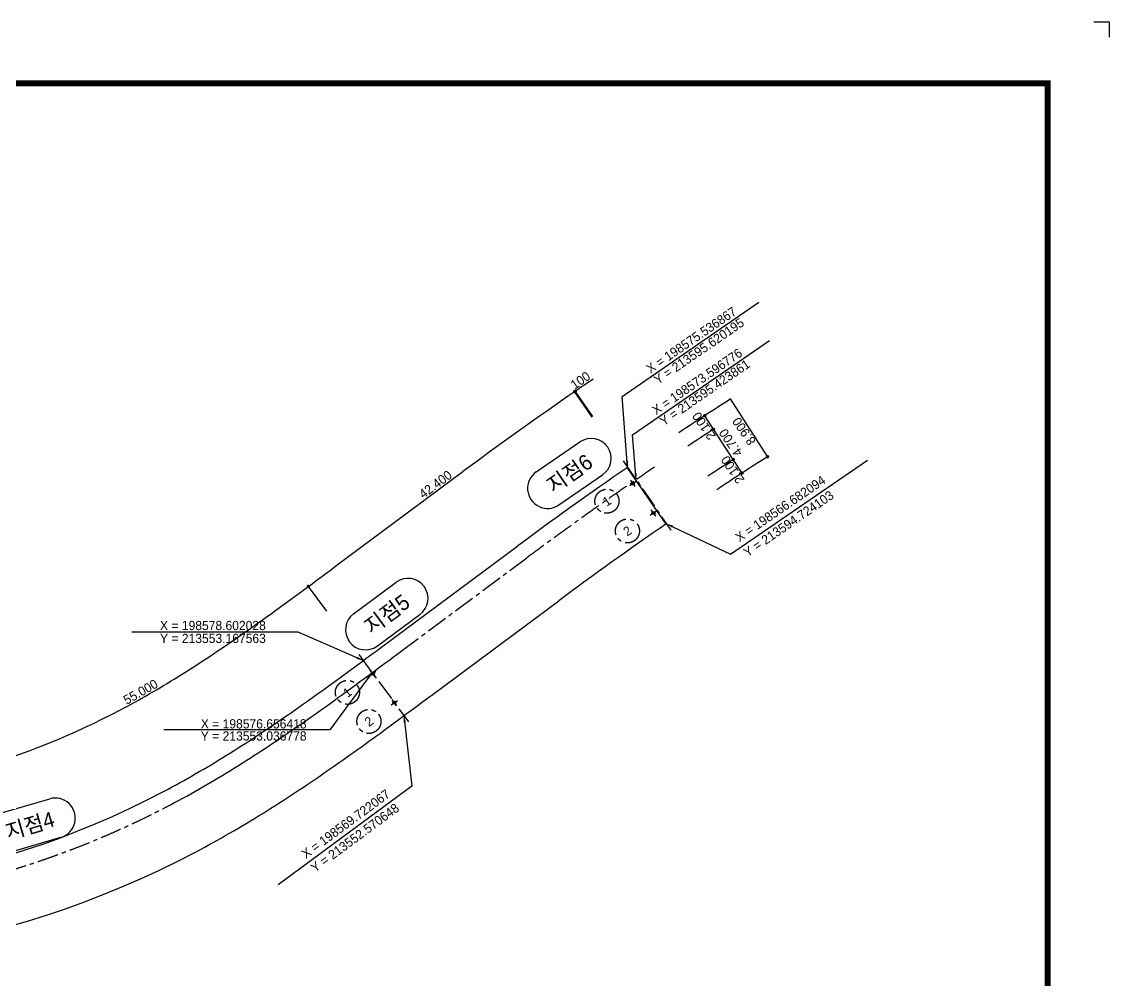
# Model space of a CAD drawing. Header units: feet. Extents: x 0 to 336400, y 0 to 237600.
# Drawn here: x 195084 to 336400, y 112980 to 237600 of the extents above; entities that cross this region are included whole.
import ezdxf
from ezdxf.enums import TextEntityAlignment as Align

# ---------------------------------------------------------------- set-up
doc = ezdxf.new("R2010")
doc.units = ezdxf.units.FT
doc.header["$LTSCALE"] = 2200
doc.header["$MEASUREMENT"] = 0
doc.linetypes.add('A-CENTR01', pattern=[2, 1.25, -0.25, 0.25, -0.25])
for name, color, linetype in [('CS-CNTL', 1, 'A-CENTR01'), ('CS-CONC-LEAN', 3, 'CONTINUOUS'), ('CS-CONC-MAJR', 4, 'CONTINUOUS'), ('CS-CONC-REFR', 4, 'A-CENTR01'), ('CS-DIML', 1, 'CONTINUOUS'), ('CS-DIMT', 3, 'CONTINUOUS'), ('CX-BORD-LIN1', 4, 'CONTINUOUS'), ('CX-BORD-LIN2', 3, 'CONTINUOUS'), ('CX-BORD-TEX2', 7, 'CONTINUOUS'), ('CX-BORD-TEX3', 6, 'CONTINUOUS'), ('CX-MISC', 2, 'CONTINUOUS'), ('CZ-TEX2', 3, 'CONTINUOUS')]:
    doc.layers.add(name, color=color, linetype=linetype)
doc.styles.add('A_STANDARD', font='')
doc.styles.add('TB_TEXT', font='')
doc.styles.add('TB_WBTXT', font='')
doc.styles.add('TB_WMTXT', font='')
doc.styles.get('A_STANDARD').set_extended_font_data('Dotum')
doc.styles.get('TB_TEXT').set_extended_font_data('DotumChe')
doc.styles.get('TB_WBTXT').set_extended_font_data('Dotum')
doc.styles.get('TB_WMTXT').set_extended_font_data('DotumChe')

# ---------------------------------------------------------------- blocks, each defined once
blk = doc.blocks.new('CXBLKA1-KHCA')
at = {"layer": 'CX-BORD-LIN1', "const_width": 2}
blk.add_lwpolyline([(796, 0), (0, 0), (0, 554), (796, 554)], close=True, dxfattribs=at)
at = {"layer": 'CX-MISC'}
blk.add_line((811, 574), (816, 574), dxfattribs=at)
blk.add_lwpolyline([(811, 574), (816, 574), (816, 569)], dxfattribs=at)
at = {"layer": 'CX-BORD-LIN1', "style": 'TB_TEXT'}
for tag, height, p in [('TR_RNUM5', 3, (285.11, 32.64)), ('TR_RDAT5', 3.5, (317.5, 33)), ('TR_DGN5', 3.5, (451.12, 33)), ('TR_CHK5', 3.5, (491.12, 33)), ('TR_APP5', 3.5, (531.12, 33)), ('TR_RDAT4', 3.5, (317.5, 27)), ('TR_DGN4', 3.5, (451.12, 27)), ('TR_CHK4', 3.5, (491.12, 27)), ('TR_APP4', 3.5, (531.12, 27)), ('TR_RNUM4', 3, (285.11, 26.64)), ('TR_RNUM3', 3, (285.11, 20.64)), ('TR_RDAT3', 3.5, (317.5, 21)), ('TR_DGN3', 3.5, (451.12, 21)), ('TR_CHK3', 3.5, (491.12, 21)), ('TR_APP3', 3.5, (531.12, 21)), ('TR_RNUM2', 3, (285.11, 14.64)), ('TR_RDAT2', 3.5, (317.5, 15)), ('TR_DGN2', 3.5, (451.12, 15)), ('TR_CHK2', 3.5, (491.12, 15)), ('TR_APP2', 3.5, (531.12, 15)), ('TR_RDAT1', 3.5, (317.5, 9)), ('TR_DGN1', 3.5, (451.12, 9)), ('TR_CHK1', 3.5, (491.12, 9)), ('TR_APP1', 3.5, (531.12, 9)), ('TR_RNUM1', 3, (285.11, 8.64))]:
    blk.add_attdef(tag, text='', height=height, dxfattribs=at).set_placement(p, align=Align.MIDDLE_CENTER)
for tag, p in [('TR_RCON5', (342.3, 33)), ('TR_RCON4', (342.3, 27)), ('TR_RCON3', (342.3, 21)), ('TR_RCON2', (342.3, 15)), ('TR_RCON1', (342.3, 9))]:
    blk.add_attdef(tag, text='', height=3.5, dxfattribs=at).set_placement(p, align=Align.MIDDLE_LEFT)
at = {"layer": 'CX-BORD-LIN2', "style": 'TB_TEXT'}
blk.add_attdef('TD_VERSION', text='', height=3, rotation=90, dxfattribs=at).set_placement((800.5, 48.01), align=Align.MIDDLE_CENTER)
at = {"layer": 'CX-BORD-TEX2', "style": 'TB_WMTXT'}
for tag, height, p in [('TB_CNAME', 5, (15.34, 531.83)), ('TB_CSCOP', 4, (16.63, 523.83))]:
    blk.add_attdef(tag, text='', height=height, dxfattribs=at).set_placement(p, align=Align.BOTTOM_LEFT)
at = {"layer": 'CX-BORD-TEX2', "style": 'TB_WBTXT'}
for tag, height, p in [('TB_MTITIL', 10, (398, 533.33)), ('TB_STITL', 7, (398, 518.33))]:
    blk.add_attdef(tag, text='', height=height, dxfattribs=at).set_placement(p, align=Align.MIDDLE_CENTER)
at = {"layer": 'CX-BORD-TEX3', "style": 'TB_TEXT'}
for tag, height, p in [('TD_LNDST', 4.5, (215, 31.5)), ('TD_DSECT', 4.5, (605.5, 31.5)), ('TD_DDIST', 4.5, (654.5, 31.5)), ('TD_DNAME_TOP', 4.5, (755, 27.96)), ('TD_CSECT', 4.5, (605.5, 22.5)), ('TD_CDIST', 4.5, (654.5, 22.5)), ('TD_DNAME_MAIN', 4.5, (755, 21.47)), ('TD_CCOMP', 4.5, (215, 13.59)), ('TD_HSCAL', 4.5, (620.88, 13.75)), ('TD_VSCAL', 4.5, (656.86, 13.75)), ('TD_DNAME_BOT', 3, (755, 15.25)), ('TD_FIELD', 4.5, (180, 5.13)), ('TD_CSTEP', 4.5, (250.74, 5.13)), ('TD_DWGCODE', 4.5, (637, 4.79)), ('TD_DWGNO', 4.5, (755, 5))]:
    blk.add_attdef(tag, text='', height=height, dxfattribs=at).set_placement(p, align=Align.MIDDLE_CENTER)
for tag, height, width, p in [('TD_DCOMP', 4.5, 0.95, (215, 22.59)), ('TD_CNAME', 5, 0.78, (65, 7.6))]:
    blk.add_attdef(tag, text='', height=height, dxfattribs=dict(at, width=width)).set_placement(p, align=Align.MIDDLE_CENTER)
blk = doc.blocks.new('CZDIMD1-2')
at = {"layer": 'CS-DIML', "const_width": 0.5}
blk.add_lwpolyline([(0.25, 0, 1), (-0.25, 0, 1)], format="xyb", close=True, dxfattribs=at)

msp = doc.modelspace()

# ---------------------------------------------------------------- linework, layer by layer
at = {"layer": 'CS-CNTL'}
for p, q in [((273249, 180491), (279428, 171512)), ((244400, 155775), (260727, 167909)), ((238867, 155344), (245346, 146579)), ((214410, 135795), (214410, 135795))]:
    msp.add_line(p, q, dxfattribs=at)
msp.add_lwpolyline([(214410, 135795), (214940, 136076), (215469, 136360), (215996, 136646), (216522, 136935), (217046, 137226), (217569, 137520), (218091, 137816), (218611, 138115), (219131, 138416), (219648, 138719), (220165, 139025), (220680, 139332), (221194, 139642), (221706, 139954), (222218, 140267), (222728, 140583), (223237, 140901), (223745, 141220), (224252, 141542), (224757, 141865), (225262, 142190), (225765, 142516), (226267, 142844), (226769, 143174), (227269, 143505), (227768, 143838), (228266, 144172), (228764, 144508), (229260, 144845), (229756, 145183), (230250, 145523), (230744, 145864), (231237, 146206), (231729, 146549), (232221, 146893), (232711, 147239), (233201, 147585), (233690, 147932), (234179, 148280), (234667, 148629), (235155, 148979), (235641, 149330), (236128, 149681), (236613, 150034), (237099, 150386), (237584, 150740), (238068, 151094), (238552, 151449), (239036, 151804), (239519, 152159), (240002, 152515), (240485, 152872), (240967, 153228), (241449, 153585), (241931, 153942), (242413, 154300), (242895, 154657), (243377, 155015), (243858, 155373), (244340, 155731), (244400, 155775)], dxfattribs=at)
for centre, radius, start, end in [((547028, -217360), 480000, 124.18738, 126.61674), ((159872, 239306), 117000, 221.80301, 297.78384), ((159872, 239306), 117000, 297.7838403521899, 297.7838434427746)]:
    msp.add_arc(centre, radius, start, end, dxfattribs=at)
at = {"layer": 'CS-CONC-LEAN'}
for p, q in [((274101, 177313), (274924, 177881)), ((274796, 177186), (274228, 178009)), ((276765, 173441), (277588, 174009)), ((277461, 173314), (276893, 174137)), ((240307, 152554), (241112, 153149)), ((241007, 152449), (240412, 153253)), ((243101, 148774), (243905, 149369)), ((243800, 148669), (243206, 149474))]:
    msp.add_line(p, q, dxfattribs=at)
for centre in [(274512, 177597), (277177, 173725), (240710, 152851), (243503, 149072)]:
    msp.add_circle(centre, 200, dxfattribs=at)
for points in [[(274101, 177313), (274253, 177357), (274101, 177313), (274196, 177440)], [(274228, 178009), (274272, 177857), (274228, 178009), (274355, 177914)], [(274796, 177186), (274670, 177281), (274796, 177186), (274752, 177338)], [(274924, 177881), (274829, 177755), (274924, 177881), (274772, 177837)], [(276893, 174137), (276937, 173985), (276893, 174137), (277019, 174042)], [(277588, 174009), (277493, 173883), (277588, 174009), (277436, 173965)], [(276765, 173441), (276917, 173485), (276765, 173441), (276860, 173568)], [(277461, 173314), (277334, 173409), (277461, 173314), (277417, 173466)], [(240307, 152554), (240458, 152603), (240307, 152554), (240398, 152684)], [(240412, 153253), (240461, 153103), (240412, 153253), (240542, 153163)], [(241112, 153149), (241021, 153019), (241112, 153149), (240961, 153100)], [(241007, 152449), (240877, 152540), (241007, 152449), (240958, 152600)], [(243101, 148774), (243251, 148823), (243101, 148774), (243192, 148904)], [(243206, 149474), (243255, 149323), (243206, 149474), (243335, 149383)], [(243800, 148669), (243671, 148760), (243800, 148669), (243751, 148820)], [(243905, 149369), (243814, 149239), (243905, 149369), (243755, 149320)]]:
    msp.add_solid(points, dxfattribs=at)
at = {"layer": 'CS-CONC-MAJR'}
for p, q in [((273734, 179611), (278779, 172279)), ((243236, 157340), (259564, 169474)), ((248545, 150197), (264873, 162330)), ((213501, 137520), (213501, 137520)), ((217649, 129646), (217649, 129646))]:
    msp.add_line(p, q, dxfattribs=at)
for points in [[(213501, 137520), (214022, 137796), (214542, 138076), (215061, 138357), (215579, 138642), (216095, 138929), (216610, 139218), (217124, 139510), (217637, 139804), (218149, 140101), (218659, 140400), (219169, 140701), (219677, 141004), (220184, 141310), (220690, 141618), (221195, 141927), (221699, 142239), (222202, 142553), (222703, 142869), (223204, 143186), (223704, 143506), (224203, 143827), (224701, 144150), (225198, 144475), (225694, 144801), (226190, 145129), (226684, 145459), (227178, 145790), (227671, 146123), (228163, 146457), (228654, 146792), (229144, 147129), (229634, 147467), (230124, 147807), (230612, 148147), (231100, 148489), (231587, 148832), (232074, 149176), (232560, 149521), (233046, 149867), (233531, 150214), (234016, 150562), (234500, 150911), (234984, 151261), (235468, 151612), (235951, 151963), (236434, 152315), (236916, 152668), (237399, 153021), (237881, 153375), (238363, 153729), (238844, 154084), (239326, 154440), (239807, 154796), (240289, 155152), (240770, 155509), (241251, 155866), (241733, 156223), (242214, 156581), (242695, 156938), (243177, 157296), (243236, 157340)], [(217649, 129646), (218211, 129944), (218770, 130244), (219327, 130546), (219883, 130851), (220436, 131159), (220987, 131469), (221537, 131781), (222084, 132095), (222630, 132411), (223173, 132729), (223715, 133050), (224255, 133372), (224793, 133696), (225329, 134023), (225864, 134350), (226397, 134680), (226927, 135011), (227457, 135344), (227984, 135679), (228510, 136015), (229034, 136353), (229557, 136692), (230078, 137032), (230597, 137374), (231115, 137717), (231631, 138061), (232146, 138406), (232660, 138753), (233171, 139100), (233682, 139449), (234191, 139798), (234699, 140149), (235205, 140500), (235710, 140852), (236214, 141205), (236717, 141559), (237218, 141913), (237719, 142268), (238218, 142624), (238716, 142980), (239212, 143337), (239708, 143694), (240203, 144052), (240697, 144410), (241189, 144768), (241681, 145127), (242172, 145485), (242662, 145844), (243151, 146204), (243640, 146563), (244127, 146922), (244614, 147282), (245100, 147641), (245586, 148000), (246071, 148359), (246555, 148718), (247038, 149077), (247521, 149436), (248003, 149794), (248485, 150153), (248545, 150197)]]:
    msp.add_lwpolyline(points, dxfattribs=at)
for centre, radius, start, end in [((547028, -217360), 481950, 124.54543, 126.61674), ((547028, -217360), 473050, 124.54566, 126.61674), ((159872, 239306), 115050, 221.80301, 297.78384), ((159872, 239306), 123950, 221.80301, 297.78384), ((159872, 239306), 115050, 297.7838403521899, 297.7838434427746), ((159872, 239306), 123950, 297.7838403521899, 297.7838434427746)]:
    msp.add_arc(centre, radius, start, end, dxfattribs=at)
at = {"layer": 'CS-CONC-REFR'}
for centre in [(271127, 175267), (273791, 171395), (237404, 150409), (240198, 146629)]:
    msp.add_circle(centre, 1560, dxfattribs=at)
at = {"layer": 'CS-DIML'}
for p, q in [((273086, 188876), (290880, 201121)), ((274458, 183906), (292252, 196151)), ((269197, 186200), (266815, 189660)), ((269281, 186258), (266900, 189718)), ((273816, 179668), (273086, 188876)), ((291998, 181057), (287200, 188552)), ((284973, 184614), (283826, 186373)), ((274921, 178061), (274458, 183906)), ((287540, 180677), (284973, 184614)), ((287201, 168364), (304995, 180609)), ((288686, 178918), (287540, 180677)), ((236079, 166972), (252407, 179106)), ((278861, 172336), (287201, 168364)), ((234707, 160974), (232210, 164351)), ((230992, 158229), (209392, 158229)), ((239461, 154540), (230992, 158229)), ((240620, 152972), (235130, 145543)), ((207907, 148137), (207907, 148137)), ((244751, 147383), (245792, 138204)), ((235130, 145543), (213530, 145543)), ((245792, 138204), (228421, 125366))]:
    msp.add_line(p, q, dxfattribs=at)
for points in [[(232329, 164191), (232805, 164542), (233281, 164895), (233758, 165248), (234235, 165603), (234714, 165958), (235193, 166314), (235674, 166671), (236079, 166972)], [(207907, 148137), (208375, 148384), (208842, 148635), (209309, 148889), (209776, 149145), (210242, 149404), (210709, 149666), (211175, 149931), (211641, 150199), (212107, 150469), (212573, 150742), (213038, 151017), (213504, 151295), (213969, 151575), (214434, 151858), (214900, 152144), (215365, 152431), (215830, 152722), (216295, 153014), (216759, 153309), (217224, 153606), (217689, 153905), (218154, 154207), (218619, 154511), (219084, 154816), (219548, 155124), (220013, 155434), (220479, 155746), (220944, 156060), (221409, 156376), (221874, 156694), (222340, 157013), (222806, 157335), (223272, 157658), (223738, 157983), (224204, 158310), (224671, 158638), (225138, 158969), (225605, 159300), (226073, 159633), (226541, 159968), (227010, 160305), (227478, 160642), (227948, 160982), (228417, 161322), (228888, 161664), (229358, 162007), (229830, 162352), (230302, 162697), (230774, 163044), (231247, 163392), (231721, 163742), (232196, 164092), (232329, 164191)]]:
    msp.add_lwpolyline(points, dxfattribs=at)
for centre, radius, start, end in [((547028, -217360), 493950, 124.20783, 124.54548), ((547028, -217360), 493950, 124.54548, 126.61674), ((547028, -217360), 481950, 122.62369, 123.10115), ((547028, -217360), 481950, 123.10115, 123.57862), ((547028, -217360), 479850, 123.10115, 123.57862), ((547028, -217360), 473050, 122.62369, 123.10115), ((547028, -217360), 475150, 123.10115, 123.57862), ((547028, -217360), 473050, 123.10115, 123.57862), ((159872, 239306), 103050, 286.21153, 297.78384), ((159872, 239306), 103050, 297.7838403521899, 297.7838434427746)]:
    msp.add_arc(centre, radius, start, end, dxfattribs=at)
for points in [[(273816, 179668), (273893, 180556), (273816, 179668), (273600, 180533)], [(274921, 178061), (274998, 178950), (274921, 178061), (274706, 178927)], [(278861, 172336), (279593, 171825), (278861, 172336), (279719, 172090)], [(239461, 154540), (238713, 155026), (239461, 154540), (238596, 154757)], [(240620, 152972), (240215, 152177), (240620, 152972), (239979, 152351)], [(244751, 147383), (244705, 146492), (244751, 147383), (244996, 146525)]]:
    msp.add_solid(points, dxfattribs=at)
at = {"layer": 'CZ-TEX2'}
for p, q in [((261943, 179064), (267611, 182964)), ((264891, 174780), (270559, 178680)), ((238209, 160627), (243742, 164716)), ((241300, 156445), (246833, 160534)), ((192107, 134641), (198713, 136561)), ((193558, 129647), (200165, 131568))]:
    msp.add_line(p, q, dxfattribs=at)
for centre, start, end in [((269085, 180822), 304.53354, 124.53354), ((263417, 176922), 124.53354, 304.53354), ((245287, 162625), 306.46647, 126.46647), ((239754, 158536), 126.46647, 306.46647), ((199439, 134065), 286.21153, 106.21153)]:
    msp.add_arc(centre, 2600, start, end, dxfattribs=at)

# ---------------------------------------------------------------- block references
at = {"layer": 'CS-DIML'}
for p, xscale, yscale, zscale, rotation in [((266929, 189495), 439.9999999999346, 439.9999999999346, 439.9999999999346, 40.31213300000772), ((266929, 189495), 439.9999999999346, 439.9999999999346, 439.9999999999346, 40.31213300000772), ((267013, 189553), 439.9999999999346, 439.9999999999346, 439.9999999999346, 40.31213300000772), ((283826, 186373), 440.0000000000186, 440.0000000000186, 440.0000000000186, 40.31213299999718), ((284973, 184614), 440.0000000000186, 440.0000000000186, 440.0000000000186, 40.31213299999718), ((284973, 184614), 440.0000000000186, 440.0000000000186, 440.0000000000186, 40.31213299999718), ((287540, 180677), 440.0000000000186, 440.0000000000186, 440.0000000000186, 40.31213299999718), ((287540, 180677), 440.0000000000186, 440.0000000000186, 440.0000000000186, 40.31213299999718), ((291998, 181057), 440.0000000000186, 440.0000000000186, 440.0000000000186, 40.31213299999718), ((288686, 178918), 440.0000000000186, 440.0000000000186, 440.0000000000186, 40.31213299999718), ((232329, 164191), 439.9999999999346, 439.9999999999346, 439.9999999999346, 40.31213300000772), ((232329, 164191), 439.9999999999346, 439.9999999999346, 439.9999999999346, 40.31213300000772)]:
    msp.add_blockref('CZDIMD1-2', p, dxfattribs=dict(at, xscale=xscale, yscale=yscale, zscale=zscale, rotation=rotation))
at = {"layer": 'CX-MISC', "xscale": 400, "yscale": 400, "zscale": 400}
msp.add_blockref('CXBLKA1-KHCA', (10000, 8000), dxfattribs=at)

# ---------------------------------------------------------------- texts
at = {"layer": 'CS-CONC-REFR', "style": 'A_STANDARD'}
for s, rotation, p in [('1', 394.53355, (271467, 174773)), ('2', 394.53355, (274131, 170901)), ('1', 396.46647, (237761, 149926)), ('2', 396.46647, (240554, 146146))]:
    msp.add_text(s, height=1200, rotation=rotation, dxfattribs=at).set_placement(p, align=Align.CENTER)
at = {"layer": 'CS-DIMT', "style": 'A_STANDARD'}
for s, rotation, p in [('X = 198575.536867', 34.53355, (282436, 195726)), ('Y = 213595.620195', 34.53355, (283424, 194291)), ('X = 198573.596776', 34.53355, (283183, 190338)), ('Y = 213595.423861', 34.53355, (284176, 188894)), ('100', 394.37666, (268016, 190483)), ('2.100', 484.53355, (284232, 185384)), ('8.900', 484.53355, (289431, 184697)), ('4.700', 484.53355, (287705, 183203)), ('2.100', 484.53355, (287948, 179689)), ('42.400', 396.61674, (249199, 176971)), ('X = 198566.682094', 394.53355, (294002, 173798)), ('Y = 213594.724103', 394.53355, (295064, 171848)), ('X = 198578.602028', 360, (219926, 158504)), ('Y = 213553.167563', 360, (219926, 156829)), ('55.000', 389.57688, (210819, 149959)), ('X = 198576.656418', 360, (225224, 145721)), ('Y = 213553.036778', 360, (225224, 144143)), ('X = 198569.722067', 396.46647, (237542, 132827)), ('Y = 213552.570648', 396.46647, (238734, 131021))]:
    msp.add_text(s, height=1200, rotation=rotation, dxfattribs=at).set_placement(p, align=Align.CENTER)
at = {"layer": 'CZ-TEX2', "style": 'A_STANDARD'}
for s, rotation, p in [('지점6', 394.53355, (266818, 178048)), ('지점5', 396.46647, (243115, 159777)), ('지점4', 376.21153, (196415, 132144))]:
    msp.add_text(s, height=2000, rotation=rotation, dxfattribs=at).set_placement(p, align=Align.CENTER)

doc.saveas('drawing.dxf')
